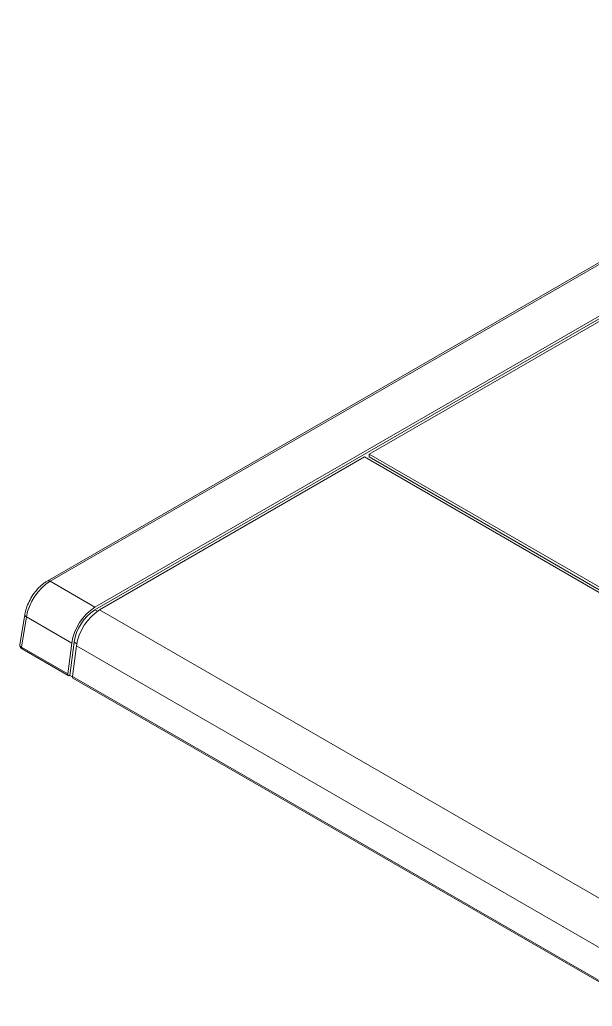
# Model space of a CAD drawing. Header units: millimetres. Extents: x 69 to 580, y 43 to 425.
# Drawn here: x 317.6 to 369.5, y 322.5 to 412 of the extents above; entities that cross this region are included whole.
import ezdxf

# ---------------------------------------------------------------- set-up
doc = ezdxf.new("R2010")
doc.units = ezdxf.units.MM

msp = doc.modelspace()

# ---------------------------------------------------------------- linework, layer by layer
at = {"color": 7, "linetype": 'Continuous', "lineweight": 15}
for p, q in [((408.2572, 412.0121), (320.0607, 361.1081)), ((408.5072, 411.9873), (320.3107, 361.0833)), ((324.3775, 358.7356), (412.5646, 409.645)), ((412.5646, 409.4), (324.3775, 358.4907)), ((379.8757, 390.2842), (349.2464, 372.6023)), ((348.8221, 372.3574), (324.8017, 358.4907)), ((348.8221, 372.3574), (491.2334, 290.1451)), ((349.2464, 372.6023), (444.1401, 317.8213)), ((349.2464, 372.3573), (349.2464, 372.6023)), ((444.1401, 317.5764), (349.2464, 372.3573)), ((320.3107, 361.0833), (324.3775, 358.7356)), ((318.0214, 358.072), (317.5717, 355.3204)), ((324.8017, 358.4907), (467.213, 276.2784)), ((318.166, 357.8569), (317.7162, 355.1043)), ((322.2848, 355.4792), (318.166, 357.8569)), ((321.9133, 352.6813), (322.2848, 355.4792)), ((322.4941, 355.5599), (322.094, 352.5469)), ((322.7091, 355.2343), (322.3376, 352.4364)), ((465.1204, 273.022), (322.7091, 355.2343)), ((317.7162, 355.1043), (321.9133, 352.6813)), ((317.7656, 354.955), (321.9627, 352.532)), ((322.094, 352.5469), (322.074, 352.5371)), ((322.094, 352.5469), (322.3352, 352.4076)), ((322.3376, 352.4364), (464.7489, 270.2241)), ((322.387, 352.2871), (464.7983, 270.0748))]:
    msp.add_line(p, q, dxfattribs=at)
at = {"color": 8, "linetype": 'Continuous', "lineweight": 15}
for p, q in [((324.5992, 358.3626), (324.3775, 358.4907)), ((322.7384, 355.4188), (322.4941, 355.5599))]:
    msp.add_line(p, q, dxfattribs=at)
at = {"color": 7, "linetype": 'Continuous', "lineweight": 15, "flags": 128}
msp.add_lwpolyline([(321.9133, 352.6813), (321.9111, 352.6379), (321.9164, 352.5992), (321.9291, 352.5669), (321.9485, 352.5423), (321.9739, 352.5266), (322.0042, 352.5204), (322.0381, 352.524), (322.074, 352.5371)], dxfattribs=at)
at = {"color": 8, "linetype": 'Continuous', "lineweight": 15}
for centre, radius, start, end in [((320.1647, 360.8838), 0.2473, 53.816185, 114.860967), ((318.2601, 358.0764), 0.2388, 181.080105, 246.801814), ((317.8549, 355.0674), 0.1436, 165.107171, 231.510683)]:
    msp.add_arc(centre, radius, start, end, dxfattribs=at)
at = {"color": 7, "linetype": 'Continuous', "lineweight": 15}
for centre, radius, start, end in [((326.9246, 354.7981), 4.6896, 122.89891, 171.649017), ((326.6699, 354.9469), 4.2206, 122.898777, 171.6492), ((327.3489, 354.5532), 4.6896, 122.89891, 171.649017), ((322.4763, 352.3995), 0.1436, 165.107171, 231.510683)]:
    msp.add_arc(centre, radius, start, end, dxfattribs=at)
msp.add_ellipse((320.2488, 358.6694), major_axis=(1.5637, 2.5609), ratio=0.5603532, start_param=0.7991227, end_param=2.2053612, dxfattribs=at)
at = {"color": 8, "linetype": 'Continuous', "lineweight": 15}
msp.add_ellipse((318.068, 355.2575), major_axis=(0.4972, -0.0565), ratio=0.5130427, start_param=3.1165032, end_param=3.9862198, dxfattribs=at)
at = {"color": 7, "linetype": 'Continuous', "lineweight": 15}
for points, knots in [([(320.0607, 361.1081), (319.9687, 361.0509), (319.7053, 360.8873), (319.2909, 360.5239), (318.8497, 360.0061), (318.4787, 359.4195), (318.202, 358.8065), (318.0707, 358.3527), (318.0289, 358.1149), (318.0214, 358.072)], [0, 0, 0, 0, 0.0946668, 0.270835, 0.4461053, 0.6208254, 0.7959483, 0.963205, 1, 1, 1, 1]), ([(317.5775, 355.3211), (317.5728, 355.2963), (317.5604, 355.2309), (317.5936, 355.1272), (317.662, 355.0253), (317.7297, 354.9793), (317.7656, 354.955)], [0, 0, 0, 0, 0.1689425, 0.4461499, 0.7070908, 1, 1, 1, 1])]:
    msp.add_open_spline(points, degree=3, knots=knots, dxfattribs=at)

doc.saveas('drawing.dxf')
